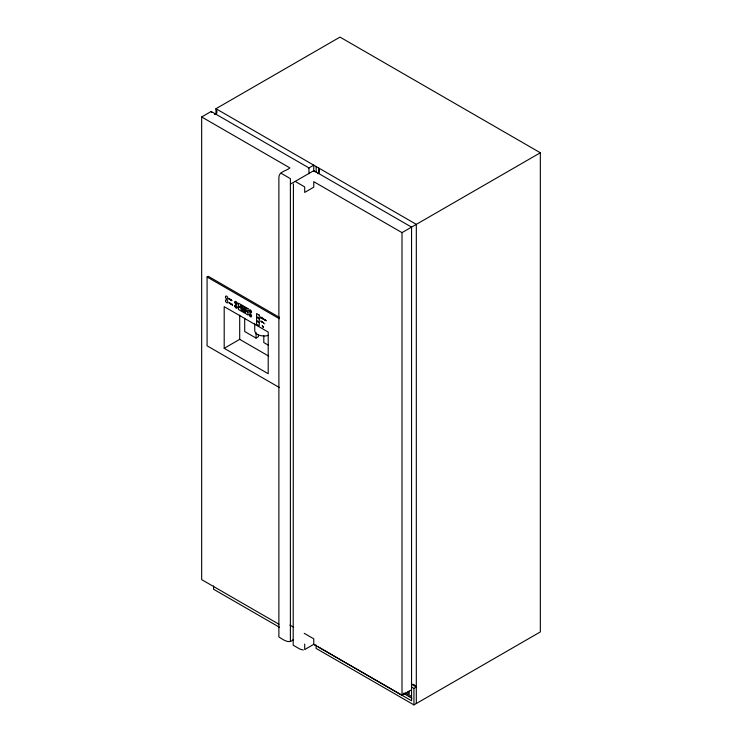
<?xml version="1.0" encoding="UTF-8"?>
<svg xmlns="http://www.w3.org/2000/svg" width="742" height="742" viewBox="0 0 742 742"><rect width="100%" height="100%" fill="white"/><g stroke="black" fill="none" stroke-linecap="round" stroke-linejoin="round"><path stroke-width="1.11" d="M231.189 304.109L231.523 304.526L230.985 304.127M235.659 302.717L235.233 302.04L235.604 302.578M235.659 306.817L235.223 306.038L235.594 306.576M261.796 321.972L261.592 321.991M263.8 323.132L263.595 323.15M230.558 303.701L230.558 303.283M263.039 326.628L263.039 326.211M229.519 303.144L229.964 303.589L229.695 303.024M264.328 319.579L265.052 320.219L265.052 319.654M265.682 320.358L266.1 320.804L265.886 320.303M236.726 307.29L236.021 306.696L236.55 307.012M293.415 183.886L293.192 645.206L299.935 649.102L303.302 650.011M250.592 311.315L250.546 311.807L250.546 311.232M250.685 315.508L250.703 315.712M264.486 319.57L265.682 320.59L265.562 320.062M236.559 303.014L236.03 302.708L236.735 303.116M263.948 319.227L263.929 319.422M232.663 305.045L232.135 304.452L232.515 305.008M264.801 323.864L264.671 323.772M245.778 308.895L245.871 308.459M241.391 306.474L241.391 305.769M230.363 303.45L230.289 303.367M242.319 306.446L242.495 307.262M245.583 312.567L245.583 311.853M229.519 302.922L229.63 302.977M278.973 624.245L201.666 579.632L201.666 116.967L289.909 167.915C286.449 171.003 278.714 171.597 278.881 177.505L278.881 636.942C283.11 639.474 288.694 644.325 293.322 639.623M236.744 303.181L236.615 303.497M236.726 307.169L236.921 307.67L236.605 307.04M230.558 303.58L230.428 303.895M263.011 319.041L263.113 318.68M242.662 306.353L242.662 307.346M243.237 306.687L242.523 306.223L242.495 307.105M245.379 307.856C244.563 306.585 245.945 309.794 245.352 308.477M244.767 307.578C243.784 306.214 245.519 309.293 244.294 308.412M242.801 311.102C243.172 310.369 243.228 309.581 242.801 310.675M242.662 306.919L243.237 307.114L242.764 306.4M244.294 307.847L244.767 308.143M245.797 308.449L245.88 308.653M245.185 312.336L245.352 311.872M201.666 116.967L211.182 111.467L308.96 167.924L308.96 173.711M308.422 168.239L313.745 165.16L313.745 170.948M290.391 184.155L313.764 170.669L411.541 227.117L411.541 700.773L318.531 647.07M279.317 387.51L207.083 345.809L207.083 276.998L208.27 276.312L279.502 317.437M242.031 306.474C242.022 304.869 242.04 308.125 242.031 306.502M241.836 306.938L241.317 306.567M245.797 308.709L246.019 309.145M295.168 181.4L304.702 186.91L304.702 192.419L313.764 187.188L313.764 181.679L402.006 232.626L540.334 152.769L540.334 631.924L413.934 704.9L316.148 648.443L316.148 645.15M224.195 348.304L268.214 373.718L268.214 332.064L224.195 306.65L224.195 348.304L239.703 339.354L268.715 356.104M244.702 318.355L244.702 331.535L256.046 338.083L258.429 336.701L258.429 334.512M304.22 633.334L313.764 638.834L313.764 644.344L402.006 695.291L411.541 689.782M411.931 687.259L413.934 688.409L416.318 687.036L413.934 684.514L411.541 684.282M411.541 695.263L409.157 696.636L409.157 691.164M245.398 308.412L245.444 307.958M244.517 311.519L245.008 312.373L244.526 310.981L244.962 312.401L244.517 311.668M317.836 173.637C320.368 173.007 319.533 169.556 318.531 167.915L318.531 173.693M214.447 114.37C217.647 114.945 217.285 110.419 215.968 108.712L339.994 37.1L540.334 152.769M261.666 317.956L261.796 317.65M280.856 173.136L290.391 178.646L290.391 641.311M207.083 276.998L279.317 318.708M241.419 305.621L241.41 306.196M245.871 308.208L245.778 309.145M262.937 318.55L263.132 319.116M242.235 307.095L242.235 306.39M250.675 315.359L250.555 315.925M241.122 310.128L241.122 309.136M262.112 325.71L262.408 326.081M262.918 326.832L263.466 327.148L263.345 326.508L263.345 327.074M268.437 345.234L263.8 342.563L263.8 335.811M411.328 684.152L416.318 687.036M289.909 625.07L293.73 627.268M404.974 692.842L407.97 694.577L407.97 691.85M403.147 693.167L411.931 698.241M316.148 645.688L313.764 644.316L304.702 649.575L304.702 644.065M279.437 627.259L213.575 589.241L213.575 585.948M230.243 299.851C229.89 299.443 231.281 299.907 230.493 299.861M231.764 300.575L231.968 300.649M250.1 311.223L250.082 310.703M313.764 170.669L314.46 171.69M211.182 111.467L211.878 112.496M241.419 306.752L241.317 306.14L241.79 306.298M242.894 310.583L242.94 311.232L242.801 310.11M242.217 310.768L242.263 309.748L242.467 310.341M242.077 306.019L242.235 306.529M262.445 318.633L262.631 318.55M229.324 299.174L229.51 298.97M250.082 315.285L250.406 315.619L250.323 314.951M416.318 703.527L416.318 224.362L215.968 108.712L215.968 114.491M413.934 688.409L413.934 704.9M402.006 232.626L402.006 695.291M316.148 166.533L316.148 172.32M265.469 320.015L265.098 319.793M256.046 332.592L256.046 338.083M254.738 323.725L254.738 330.385A9.321 5.38 0 0 0 268.363 335.393M242.56 310.249L242.56 310.954L242.467 310.202M240.974 305.389L240.974 306.372L240.881 305.333M239.703 315.062L239.703 339.354M236.615 303.042L236.735 303.561M230.066 299.518L229.723 298.859L230.066 299.518M262.483 326.295L262.779 326.87L262.492 326.257M262.529 322.399L262.186 321.982L262.529 322.399M263.762 319.255L263.419 318.828L263.809 319.329M260.85 317.52L261.138 317.919L260.85 317.52M231.365 300.213L231.69 300.631L231.374 300.167M229.148 302.782L229.324 303.265L229.148 302.782M228.935 298.683L229.25 299.267L228.953 298.627M250.323 311.269L249.952 310.629L250.323 311.269M261.379 321.629L260.998 321.091L261.379 321.629M263.28 322.789L262.826 322.149L263.299 322.77M264.291 323.308L264.291 323.308M241.623 310.434C242.022 311.158 241.604 307.698 241.66 310.453M243.432 310.416L243.367 310.981L243.432 310.416M248.023 308.653L238.488 303.153L238.488 305.815L248.023 311.325L248.023 308.653M259.246 315.127L256.584 313.588L256.584 316.667L259.246 318.207L259.246 315.127M231.272 299.787L231.272 300.436L231.272 299.787M261.379 317.418L261.379 318.105L261.379 317.418M260.757 317.094L260.757 317.743L260.757 317.094M262.38 318.021L262.288 318.624L262.38 318.021M264.319 319.348L264.319 319.348M247.949 312.299L238.405 306.789L238.405 309.46L247.949 314.97L247.949 312.299M259.246 318.912L256.584 317.372L256.584 320.451L259.246 321.991L259.246 318.912M231.977 304.137L231.977 304.786L231.977 304.137M259.246 322.724L256.584 321.184L256.584 324.263L259.246 325.803L259.246 322.724M225.512 297.217A1.688 0.974 60 0 0 227.497 299.007A1.688 0.974 60 0 0 226.996 296.41A1.688 0.974 60 0 0 225.512 297.217M225.475 300.603A1.688 0.974 60 0 0 227.265 302.829A1.688 0.974 60 0 0 227.265 300.445A1.688 0.974 60 0 0 225.475 300.603M234.834 302.254A1.688 0.974 60 0 0 236.615 304.48A1.688 0.974 60 0 0 236.615 302.096A1.688 0.974 60 0 0 234.834 302.254M234.834 306.01A1.688 0.974 60 0 0 236.615 308.236A1.688 0.974 60 0 0 236.615 305.843A1.688 0.974 60 0 0 234.834 306.01M249.154 310.648A1.688 0.974 60 0 0 250.944 312.874A1.688 0.974 60 0 0 250.944 310.481A1.688 0.974 60 0 0 249.154 310.648M249.21 314.803A1.688 0.974 60 0 0 251.074 316.908A1.688 0.974 60 0 0 250.917 314.441A1.688 0.974 60 0 0 249.21 314.803"/></g></svg>
